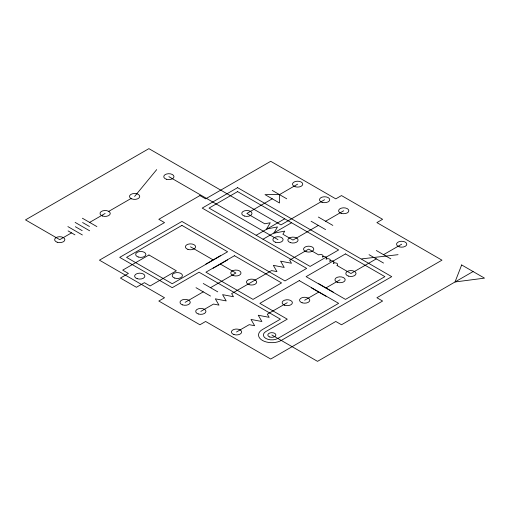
<?xml version="1.0" encoding="UTF-8"?>
<svg xmlns="http://www.w3.org/2000/svg" width="510" height="510" viewBox="0 0 510 510"><rect width="100%" height="100%" fill="white"/><g stroke="black" fill="none" stroke-linecap="round" stroke-linejoin="round"><path stroke-width="0.76" d="M134.621 196.433L156.691 169.626M71.515 232.872L59.753 239.662L25.5 219.886L148.894 148.646L280.984 224.904L324.596 199.722M89.639 222.405L105.136 213.46M108.764 211.363L131 198.53M272.251 198.804L246.872 213.454L264.786 223.794L270.224 222.749L266.596 229.022L277.472 226.931L273.844 233.21L284.72 231.119L282.91 234.256L292.969 240.063L318.348 225.414M279.499 194.616L279.499 202.986L264.996 194.616L279.499 194.616L297.623 184.148M205.887 264.078L220.384 255.708M256.147 235.288L284.695 218.809M263.001 239.241L291.541 222.762M213.135 268.26L227.632 259.89M185.136 302.328L203.26 291.86M210.509 287.678L235.881 273.022L220.384 264.078M325.597 221.232L343.721 210.764M200.832 311.387L213.518 304.062L218.956 305.114L215.335 298.834L226.21 300.925L222.583 294.646L233.459 296.737L231.648 293.601L271.524 270.58L276.955 271.626L273.334 265.347L284.21 267.438L280.583 261.158L291.459 263.256L289.648 260.113L308.671 249.129L318.731 254.936A2.563 1.479 0 0 1 322.358 254.936A2.563 1.479 0 0 1 322.358 257.034A2.563 1.479 0 0 1 325.979 257.034A2.563 1.479 0 0 1 325.979 259.125A2.563 1.479 0 0 1 329.607 259.125A2.563 1.479 0 0 1 329.607 261.216A2.563 1.479 0 0 1 333.234 261.216A2.563 1.479 0 0 1 333.234 263.313A2.563 1.479 0 0 1 336.855 263.313A2.563 1.479 0 0 1 336.855 265.404L350.918 273.519L376.291 258.87M236.512 331.991L249.199 324.666L254.637 325.712L251.009 319.432L261.885 321.523L258.264 315.244L269.14 317.341L267.323 314.198L287.264 302.691M304.674 300.218L318.744 292.09M325.998 287.908L340.068 279.78M383.539 254.681L401.663 244.22M473.082 271.543L317.52 361.354L271.849 334.987M361.788 258.87L398.042 254.681M272.251 190.428L286.748 198.804M318.348 217.043L332.845 225.414M376.291 250.499L390.794 258.87M311.1 221.232L325.597 229.602M369.042 254.681L383.539 263.058M168.874 176.658L277.988 239.655M318.744 283.719L333.247 292.09M311.495 287.908L325.998 296.278M190.498 246.821L213.135 259.89M203.26 283.49L217.757 291.86M82.391 218.223L96.887 226.593M196.006 287.678L210.509 296.049M82.588 222.519L89.435 226.478M75.136 222.405L89.639 230.781M75.34 226.708L82.186 230.66M67.887 226.593L82.391 234.963M68.085 230.896L74.938 234.849M461.665 264.951L455.028 281.966L484.5 278.135L461.665 264.951M199.92 195.572L158.814 219.3L164.526 222.596L99.444 260.17L164.526 297.744L158.814 301.04L199.92 324.768L205.626 321.472L270.708 359.046L335.784 321.472L341.496 324.768L382.602 301.04L376.89 297.744L441.972 260.17L376.89 222.596L382.602 219.3L341.496 195.572L335.784 198.868L270.708 161.294L205.626 198.868L199.92 195.572M237.596 187.661L202.202 208.093L306.669 268.413L284.982 280.933L181.936 221.442L119.71 257.372L172.233 287.691L199.066 272.2L280.411 319.171L262.427 329.549A13.324 7.688 0 0 0 262.427 340.425A13.324 7.688 0 0 0 281.271 340.425L391.731 276.649L237.596 187.661M237.596 191.613L209.055 208.093L310.099 266.43L338.64 249.951L237.596 191.613M181.936 225.401L126.563 257.372L172.233 283.738L227.607 251.768L181.936 225.401M148.965 254.981L122.7 270.147L128.412 273.443L120.417 278.052L136.406 287.283L144.394 282.667L150.106 285.963L176.364 270.804L148.965 254.981M234.46 255.72L205.912 272.2L253.011 299.395L281.552 282.916L234.46 255.72M299.249 280.608L259.858 303.348L287.264 319.171L265.857 331.525A8.479 4.896 0 0 0 265.857 338.449A8.479 4.896 0 0 0 277.842 338.449L338.64 303.348L299.249 280.608M345.493 253.91L306.102 276.649L345.493 299.395L384.884 276.649L345.493 253.91M295.06 186.711A5.125 2.958 0 0 0 302.749 184.148A5.125 2.958 0 0 0 295.06 181.585A5.125 2.958 0 0 0 295.06 186.711M244.309 216.017A5.125 2.958 0 0 0 251.997 213.454A5.125 2.958 0 0 0 244.309 210.891A5.125 2.958 0 0 0 244.309 216.017M399.1 246.783A5.125 2.958 0 0 0 406.795 244.22A5.125 2.958 0 0 0 399.1 241.657A5.125 2.958 0 0 0 399.1 246.783M302.111 302.781A5.125 2.958 0 0 0 309.799 300.218A5.125 2.958 0 0 0 302.111 297.655A5.125 2.958 0 0 0 302.111 302.781M337.505 282.342A5.125 2.958 0 0 0 345.193 279.78A5.125 2.958 0 0 0 337.505 277.217A5.125 2.958 0 0 0 337.505 282.342M348.349 276.082A5.125 2.958 0 0 0 356.044 273.519A5.125 2.958 0 0 0 348.349 270.957A5.125 2.958 0 0 0 348.349 276.082M187.935 249.384A5.125 2.958 0 0 0 195.623 246.821A5.125 2.958 0 0 0 187.935 244.258A5.125 2.958 0 0 0 187.935 249.384M306.108 251.691A5.125 2.958 0 0 0 313.797 249.129A5.125 2.958 0 0 0 306.108 246.566A5.125 2.958 0 0 0 306.108 251.691M290.407 242.632A5.125 2.958 0 0 0 298.095 240.063A5.125 2.958 0 0 0 290.407 237.501A5.125 2.958 0 0 0 290.407 242.632M341.158 213.327A5.125 2.958 0 0 0 348.846 210.764A5.125 2.958 0 0 0 341.158 208.201A5.125 2.958 0 0 0 341.158 213.327M284.701 305.254A5.125 2.958 0 0 0 292.389 302.691A5.125 2.958 0 0 0 284.701 300.122A5.125 2.958 0 0 0 284.701 305.254M233.95 334.554A5.125 2.958 0 0 0 241.638 331.991A5.125 2.958 0 0 0 233.95 329.428A5.125 2.958 0 0 0 233.95 334.554M182.567 304.891A5.125 2.958 0 0 0 190.262 302.328A5.125 2.958 0 0 0 182.567 299.765A5.125 2.958 0 0 0 182.567 304.891M233.319 275.591A5.125 2.958 0 0 0 241.013 273.022A5.125 2.958 0 0 0 233.319 270.459A5.125 2.958 0 0 0 233.319 275.591M198.269 313.956A5.125 2.958 0 0 0 205.957 311.387A5.125 2.958 0 0 0 198.269 308.824A5.125 2.958 0 0 0 198.269 313.956M249.02 284.65A5.125 2.958 0 0 0 256.708 282.087A5.125 2.958 0 0 0 249.02 279.525A5.125 2.958 0 0 0 249.02 284.65M269.828 337.008A4.035 2.333 0 0 0 275.885 334.987A4.035 2.333 0 0 0 269.828 332.973A4.035 2.333 0 0 0 269.828 337.008M322.033 202.285A5.125 2.958 0 0 0 329.728 199.722A5.125 2.958 0 0 0 322.033 197.16A5.125 2.958 0 0 0 322.033 202.285M166.311 179.22A5.125 2.958 0 0 0 173.999 176.658A5.125 2.958 0 0 0 166.311 174.095A5.125 2.958 0 0 0 166.311 179.22M275.425 242.218A5.125 2.958 0 0 0 283.114 239.655A5.125 2.958 0 0 0 275.425 237.093A5.125 2.958 0 0 0 275.425 242.218M131.752 198.887A5.125 2.958 0 0 0 139.734 196.643A5.125 2.958 0 0 0 132.383 193.774A5.125 2.958 0 0 0 131.752 198.887M174.745 278.097A5.125 2.958 0 0 0 182.433 275.534A5.125 2.958 0 0 0 174.745 272.971A5.125 2.958 0 0 0 174.745 278.097M138.21 257.002A5.125 2.958 0 0 0 145.898 254.439A5.125 2.958 0 0 0 138.21 251.876A5.125 2.958 0 0 0 138.21 257.002M137.184 278.69A5.125 2.958 0 0 0 144.878 276.12A5.125 2.958 0 0 0 137.184 273.558A5.125 2.958 0 0 0 137.184 278.69M57.19 242.224A5.125 2.958 0 0 0 64.878 239.662A5.125 2.958 0 0 0 57.19 237.099A5.125 2.958 0 0 0 57.19 242.224M102.574 216.023A5.125 2.958 0 0 0 110.262 213.46A5.125 2.958 0 0 0 102.574 210.898A5.125 2.958 0 0 0 102.574 216.023"/></g></svg>
